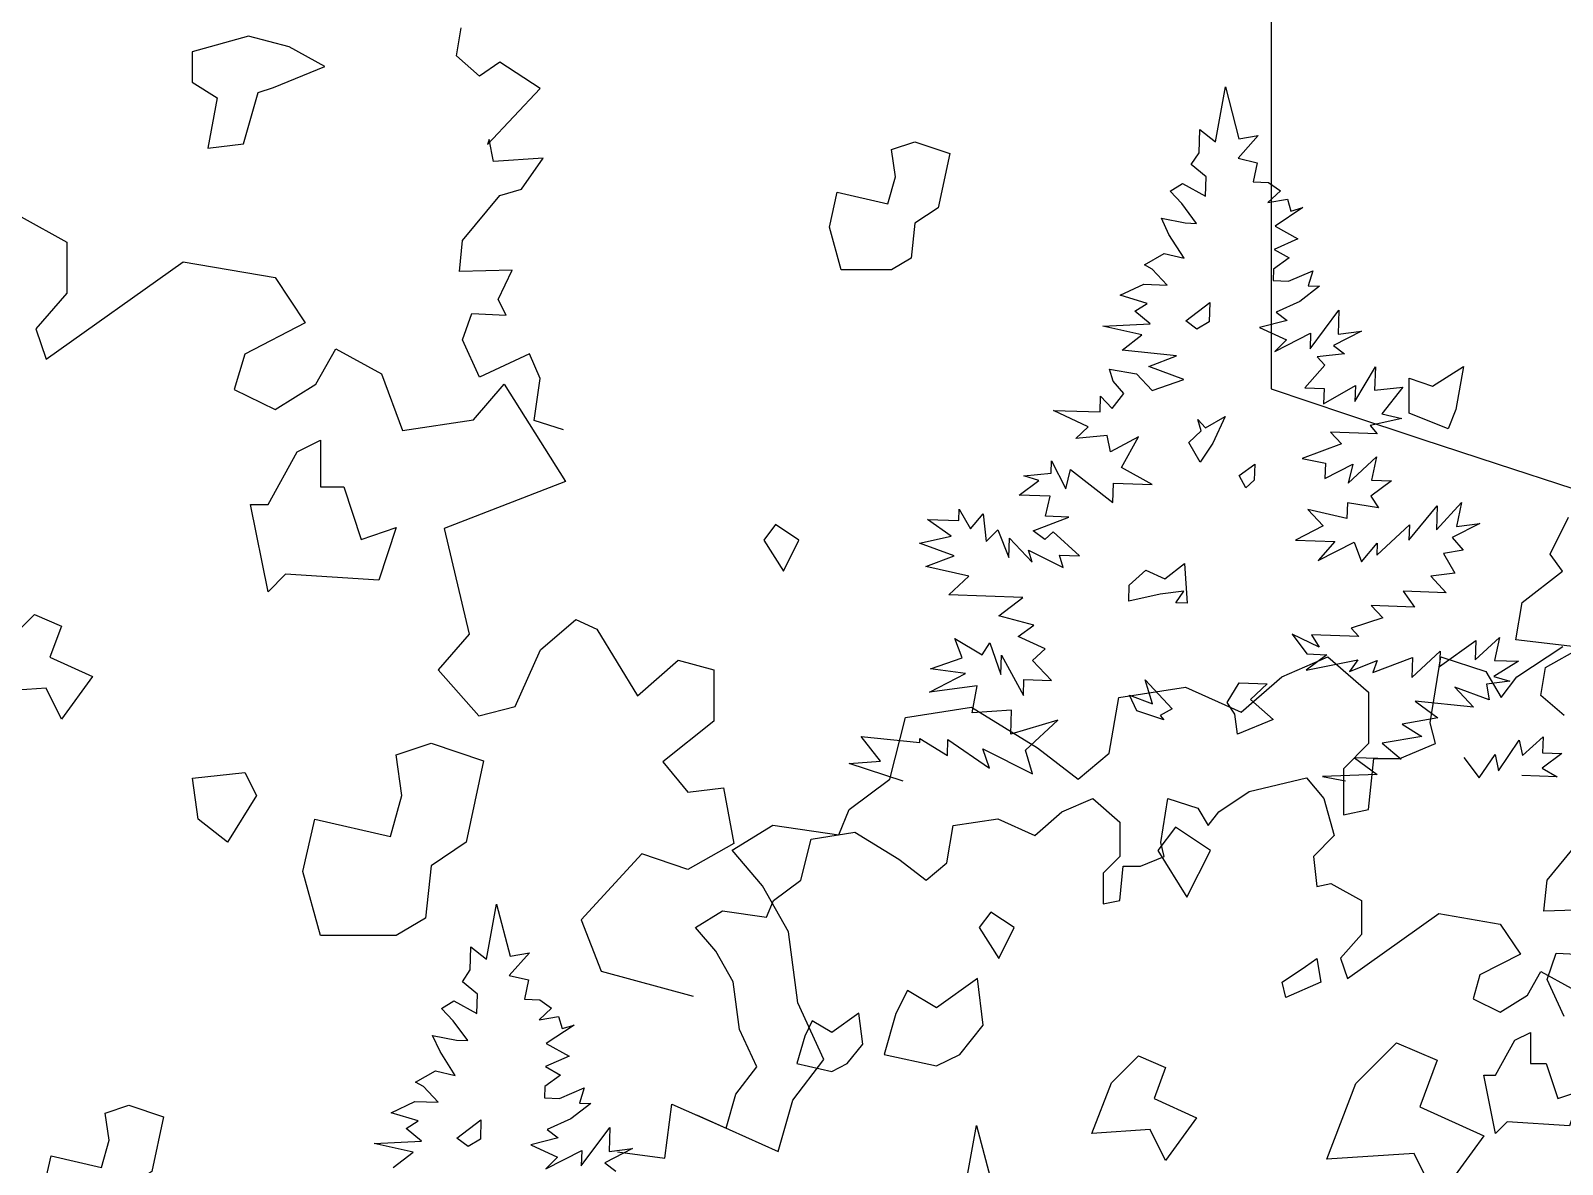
# Model space of a CAD drawing. Header units: inches. Extents: x -11 to 128, y 7 to 56.
# Drawn here: x 31.2518 to 31.7193, y 23.0484 to 23.3944 of the extents above; entities that cross this region are included whole.
import ezdxf

# ---------------------------------------------------------------- set-up
doc = ezdxf.new("R2010")
doc.units = ezdxf.units.IN
doc.header["$MEASUREMENT"] = 0
doc.layers.add('CAY', color=94, linetype='Continuous')
doc.layers.add('CAY-3', color=61, linetype='Continuous')
picture_1 = doc.add_image_def('image1.jpg', size_in_pixel=(1680, 1093))

# ---------------------------------------------------------------- blocks, each defined once
blk = doc.blocks.new('A$C76451831')
at = {"layer": 'CAY'}
for p, q in [((2471.8, 2031.9), (2478.5, 2069.3)), ((2478.5, 2069.3), (2487.7, 2034.1)), ((1448.6, 1909.2), (1479.9, 1929.8)), ((1288.9, 1909.2), (1320.1, 1922.7)), ((1320.1, 1922.7), (1347.8, 1898.6)), ((1389.7, 1877.9), (1396.8, 1922.7)), ((1396.8, 1922.7), (1427.4, 1912.7)), ((1261.1, 1885), (1288.9, 1909.2)), ((1427.4, 1912.7), (1438, 1895)), ((1438, 1895), (1448.6, 1909.2)), ((1178, 1895), (1223.4, 1902.1)), ((1223.4, 1902.1), (1261.1, 1885)), ((1347.8, 1898.6), (1347.8, 1863.8)), ((1033, 1881.5), (1077.8, 1888.5)), ((1077.8, 1888.5), (1122.6, 1860.8)), ((1171.5, 1857.3), (1178, 1895)), ((1022.3, 1839.6), (1033, 1881.5)), ((1393.2, 1863.8), (1389.7, 1877.9)), ((1122.6, 1860.8), (1150.3, 1839.6)), ((1150.3, 1839.6), (1171.5, 1857.3)), ((1347.8, 1863.8), (1330.7, 1846.6)), ((1347.8, 1818.9), (1351.4, 1853.7)), ((1351.4, 1853.7), (1369, 1853.7)), ((1369, 1853.7), (1393.2, 1863.8)), ((1330.7, 1846.6), (1330.7, 1815.4)), ((994.6, 1818.9), (1022.3, 1839.6)), ((987.6, 1801.8), (994.6, 1818.9)), ((1330.7, 1815.4), (1347.8, 1818.9)), ((915, 1791.2), (942.7, 1808.3)), ((942.7, 1808.3), (987.6, 1801.8)), ((935.7, 1767), (915, 1791.2)), ((953.4, 1735.8), (935.7, 1767)), ((4659.2, 1730), (4666, 1767.4)), ((4666, 1767.4), (4675.2, 1732.1)), ((959.8, 1687.4), (953.4, 1735.8)), ((4648.1, 1722.6), (4648.6, 1738.5)), ((4648.6, 1738.5), (4659.2, 1730)), ((4688.4, 1734.4), (4674.7, 1719)), ((4675.2, 1732.1), (4688.4, 1734.4)), ((4642.8, 1714.7), (4648.1, 1722.6)), ((4674.7, 1719), (4687.7, 1715.8)), ((4653, 1706.2), (4642.8, 1714.7)), ((4687.7, 1715.8), (4685, 1702.8)), ((4628.6, 1696.6), (4636.9, 1701.7)), ((4636.9, 1701.7), (4652.5, 1693)), ((4652.5, 1693), (4653, 1706.2)), ((4685, 1702.8), (4695.4, 1702.4)), ((4695.4, 1702.4), (4703.4, 1696.7)), ((977.5, 1649), (959.8, 1687.4)), ((4636.5, 1688.1), (4628.6, 1696.6)), ((4646.4, 1674.6), (4636.5, 1688.1)), ((4703.4, 1696.7), (4694.9, 1688.8)), ((4694.9, 1688.8), (4708.2, 1691.1)), ((4708.2, 1691.1), (4710.6, 1682.8)), ((3847.2, 1679), (3878.4, 1661.9)), ((4627.6, 1667.1), (4622.5, 1678.2)), ((4622.5, 1678.2), (4638.7, 1674.9)), ((4718.8, 1685.3), (4699.8, 1672.8)), ((4710.6, 1682.8), (4718.8, 1685.3)), ((4637.9, 1650.9), (4627.6, 1667.1)), ((4638.7, 1674.9), (4646.4, 1674.6)), ((4699.8, 1672.8), (4715.4, 1664.1)), ((3878.4, 1661.9), (3878.4, 1627.1)), ((4715.4, 1664.1), (4699.3, 1656.9)), ((4699.3, 1656.9), (4709.5, 1651.1)), ((956.3, 1621.3), (977.5, 1649)), ((3864.3, 1582.3), (3957.4, 1648.4)), ((3957.4, 1648.4), (4019.9, 1637.7)), ((4611, 1646.4), (4624.4, 1654.1)), ((4616.3, 1643.5), (4611, 1646.4)), ((4624.4, 1654.1), (4637.9, 1650.9)), ((4709.5, 1651.1), (4698.8, 1643.4)), ((4019.9, 1637.7), (4040.5, 1607.1)), ((4626.4, 1632.7), (4616.3, 1643.5)), ((4698.8, 1643.4), (4698.5, 1635.7)), ((4698.5, 1635.7), (4708.9, 1635.3)), ((4708.9, 1635.3), (4725.5, 1642.4)), ((4725.5, 1642.4), (4722.4, 1632.1)), ((3878.4, 1627.1), (3857.2, 1602.9)), ((4594.4, 1625.7), (4610.5, 1633.3)), ((4612.8, 1620.1), (4594.4, 1625.7)), ((4610.5, 1633.3), (4626.4, 1632.7)), ((4730.1, 1631.8), (4716.6, 1621.4)), ((4722.4, 1632.1), (4730.1, 1631.8)), ((946.3, 1586.5), (956.3, 1621.3)), ((4604.5, 1614.9), (4612.8, 1620.1)), ((4615, 1606.4), (4604.5, 1614.9)), ((4716.6, 1621.4), (4700.5, 1614.3)), ((4700.5, 1614.3), (4708, 1608.6)), ((4723.6, 1589.4), (4743.1, 1615.5)), ((4743.1, 1615.5), (4742.6, 1599.2)), ((890.9, 1611.3), (946.3, 1586.5)), ((4040.5, 1607.1), (3999.3, 1585.8)), ((4582.8, 1604.8), (4615, 1606.4)), ((4609.3, 1598.9), (4582.8, 1604.8)), ((4708, 1608.6), (4689.3, 1603.8)), ((4689.3, 1603.8), (4707.5, 1595.4)), ((3857.2, 1602.9), (3864.3, 1582.3)), ((4595.8, 1588.5), (4609.3, 1598.9)), ((4699.6, 1587.6), (4724, 1599.9)), ((4707.5, 1595.4), (4699.6, 1587.6)), ((4724, 1599.9), (4723.6, 1589.4)), ((4758.5, 1601.4), (4739.6, 1591.6)), ((4742.6, 1599.2), (4758.5, 1601.4)), ((3999.3, 1585.8), (3992.2, 1561.6)), ((4047.6, 1565.2), (4061.2, 1589.4)), ((4061.2, 1589.4), (4092.4, 1572.3)), ((4632.8, 1584.5), (4595.8, 1588.5)), ((4614, 1577.4), (4632.8, 1584.5)), ((4747.1, 1585.9), (4728.4, 1583.8)), ((4728.4, 1583.8), (4733.7, 1578.2)), ((4739.6, 1591.6), (4747.1, 1585.9)), ((4587.2, 1575.6), (4605.7, 1572.3)), ((4589.7, 1567.4), (4587.2, 1575.6)), ((4637.7, 1568.4), (4614, 1577.4)), ((4733.7, 1578.2), (4720, 1562.8)), ((4754.1, 1553.5), (4768.1, 1577)), ((4768.1, 1577), (4767.5, 1561.2)), ((4019.9, 1548.1), (4047.6, 1565.2)), ((4092.4, 1572.3), (4106.6, 1533.9)), ((4154.9, 1541), (4175.6, 1565.2)), ((4175.6, 1565.2), (4217.4, 1499.1)), ((4597.1, 1559), (4589.7, 1567.4)), ((4605.7, 1572.3), (4616.2, 1561)), ((4616.2, 1561), (4637.7, 1568.4)), ((4720, 1562.8), (4733.1, 1562.4)), ((4732.8, 1552), (4754.5, 1564.3)), ((4733.1, 1562.4), (4732.8, 1552)), ((4754.5, 1564.3), (4754.1, 1553.5)), ((4767.5, 1561.2), (4786.6, 1563.2)), ((4786.6, 1563.2), (4772.4, 1545.1)), ((3992.2, 1561.6), (4019.9, 1548.1)), ((4580.8, 1546.4), (4581.1, 1557.2)), ((4581.1, 1557.2), (4589, 1548.8)), ((4589, 1548.8), (4597.1, 1559)), ((4572.7, 1536.2), (4549.1, 1547.5)), ((4549.1, 1547.5), (4580.8, 1546.4)), ((4785.9, 1541.9), (4764.4, 1537.2)), ((4772.4, 1545.1), (4785.9, 1541.9)), ((4106.6, 1533.9), (4154.9, 1541)), ((4564.3, 1528.4), (4572.7, 1536.2)), ((4769.2, 1531.6), (4737.5, 1532.7)), ((4737.5, 1532.7), (4745, 1524.8)), ((4764.4, 1537.2), (4769.2, 1531.6)), ((4585.6, 1530.3), (4564.3, 1528.4)), ((4588, 1519.4), (4585.6, 1530.3)), ((4606.9, 1529.6), (4588, 1519.4)), ((4595.3, 1508.7), (4606.9, 1529.6)), ((4745, 1524.8), (4718.3, 1514.8)), ((4547.6, 1504.9), (4547.9, 1513.1)), ((4547.9, 1513.1), (4557.6, 1494.1)), ((4718.3, 1514.8), (4734.1, 1511.6)), ((4734.1, 1511.6), (4733.7, 1501.1)), ((4733.7, 1501.1), (4752.6, 1510.9)), ((4749.5, 1497.9), (4768.7, 1515.8)), ((4752.6, 1510.9), (4749.5, 1497.9)), ((4768.7, 1515.8), (4765.4, 1500)), ((4525.8, 1489.8), (4539.3, 1499.8)), ((4528.9, 1502.9), (4547.6, 1504.9)), ((4539.3, 1499.8), (4528.9, 1502.9)), ((4557.6, 1494.1), (4560.8, 1507.2)), ((4560.8, 1507.2), (4589.5, 1484.9)), ((4616.2, 1497.1), (4595.3, 1508.7)), ((4765.4, 1500), (4779, 1499.6)), ((4217.4, 1499.1), (4134.9, 1467.3)), ((4547, 1489.1), (4525.8, 1489.8)), ((4589.5, 1484.9), (4589.9, 1498)), ((4589.9, 1498), (4616.2, 1497.1)), ((4779, 1499.6), (4765, 1489.2)), ((4484.8, 1472.7), (4485.1, 1480.4)), ((4485.1, 1480.4), (4492.8, 1466.9)), ((4543.8, 1475.6), (4547, 1489.1)), ((4722.1, 1480.2), (4732.6, 1469)), ((4748.6, 1473.9), (4722.1, 1480.2)), ((4749, 1484.7), (4748.6, 1473.9)), ((4770.2, 1481.3), (4749, 1484.7)), ((4765, 1489.2), (4770.2, 1481.3)), ((4790.7, 1459.3), (4810.1, 1482.6)), ((4809.5, 1466.3), (4826.5, 1484.8)), ((4810.1, 1482.6), (4809.5, 1466.3)), ((4826.5, 1484.8), (4823.2, 1468.6)), ((4463.6, 1473.4), (4484.8, 1472.7)), ((4479.5, 1462), (4463.6, 1473.4)), ((4492.8, 1466.9), (4501.3, 1477.1)), ((4501.3, 1477.1), (4503.4, 1458.4)), ((4535.3, 1465.5), (4559.7, 1475)), ((4559.7, 1475), (4543.8, 1475.6)), ((4732.6, 1469), (4713.7, 1459.2)), ((4769, 1449.1), (4791.1, 1469.7)), ((4791.1, 1469.7), (4790.7, 1459.3)), ((4839.1, 1470.7), (4820.2, 1461)), ((4823.2, 1468.6), (4839.1, 1470.7)), ((4134.9, 1467.3), (4152, 1395.3)), ((4458, 1457.3), (4479.5, 1462)), ((4503.4, 1458.4), (4511.4, 1466.3)), ((4511.4, 1466.3), (4518.8, 1447.4)), ((4518.8, 1447.4), (4519.3, 1460.6)), ((4519.3, 1460.6), (4534.6, 1444.2)), ((4543.3, 1459.7), (4535.3, 1465.5)), ((4548.9, 1465), (4543.3, 1459.7)), ((4566.9, 1448.5), (4548.9, 1465)), ((4713.7, 1459.2), (4740.4, 1458.3)), ((4740.4, 1458.3), (4729, 1445.5)), ((4820.2, 1461), (4827.6, 1452.5)), ((4481.7, 1448.7), (4458, 1457.3)), ((4462.4, 1441.3), (4481.7, 1448.7)), ((4534.6, 1444.2), (4532.2, 1452.4)), ((4532.2, 1452.4), (4555.8, 1440.7)), ((4555.8, 1440.7), (4553.3, 1449)), ((4553.3, 1449), (4566.9, 1448.5)), ((4729, 1445.5), (4753.5, 1457.8)), ((4753.5, 1457.8), (4758.5, 1444.5)), ((4758.5, 1444.5), (4769.3, 1457.3)), ((4769.3, 1457.3), (4769, 1449.1)), ((4827.6, 1452.5), (4814.4, 1450.3)), ((4814.4, 1450.3), (4822.1, 1436.9)), ((4491.7, 1434.8), (4462.4, 1441.3)), ((4478.1, 1422.1), (4491.7, 1434.8)), ((4822.1, 1436.9), (4805.7, 1434.7)), ((4805.7, 1434.7), (4816.2, 1423.5)), ((4528.3, 1420.4), (4478.1, 1422.1)), ((4512, 1407.8), (4528.3, 1420.4)), ((4786.8, 1424.5), (4794.5, 1413.8)), ((4816.2, 1423.5), (4786.8, 1424.5)), ((4535.8, 1401.5), (4512, 1407.8)), ((4773, 1406.4), (4751.5, 1399.4)), ((4794.5, 1413.8), (4765.1, 1414.8)), ((4765.1, 1414.8), (4773, 1406.4)), ((4200.3, 1384.7), (4224.5, 1405.3)), ((4224.5, 1405.3), (4238.7, 1398.8)), ((4238.7, 1398.8), (4266.4, 1353.4)), ((4525.1, 1393.7), (4535.8, 1401.5)), ((4751.5, 1399.4), (4756.7, 1393.8)), ((4152, 1395.3), (4130.8, 1371.1)), ((4487, 1379.2), (4482, 1392.5)), ((4482, 1392.5), (4500.7, 1381.4)), ((4500.7, 1381.4), (4505.9, 1389.4)), ((4505.9, 1389.4), (4513.4, 1367.9)), ((4543.4, 1385.4), (4525.1, 1393.7)), ((4535, 1377.5), (4543.4, 1385.4)), ((4711.4, 1395.4), (4721.4, 1381.9)), ((4729.7, 1386.6), (4711.4, 1395.4)), ((4724.6, 1394.9), (4729.7, 1386.6)), ((4756.7, 1393.8), (4724.6, 1394.9)), ((4811.7, 1373.3), (4836.3, 1391)), ((4835.9, 1377.9), (4852.3, 1393.2)), ((4836.3, 1391), (4835.9, 1377.9)), ((4852.3, 1393.2), (4849, 1377.4)), ((4183.2, 1346.3), (4200.3, 1384.7)), ((4266.4, 1353.4), (4294.1, 1377.6)), ((4294.1, 1377.6), (4318.3, 1371.1)), ((4465.5, 1371.8), (4487, 1379.2)), ((4513.4, 1367.9), (4513.8, 1381)), ((4513.8, 1381), (4528.7, 1353.7)), ((4547.7, 1363.9), (4535, 1377.5)), ((4735, 1381.4), (4721, 1371)), ((4721, 1371), (4756.1, 1378)), ((4721.4, 1381.9), (4735, 1381.4)), ((4756.1, 1378), (4750.4, 1370)), ((4750.4, 1370), (4769.3, 1377.5)), ((4766.3, 1369.4), (4793.3, 1379.4)), ((4769.3, 1377.5), (4766.3, 1369.4)), ((4792.9, 1365.8), (4812.1, 1383.7)), ((4793.3, 1379.4), (4792.9, 1365.8)), ((4812.1, 1383.7), (4811.7, 1373.3)), ((4865.3, 1376.9), (4848.6, 1366.6)), ((4849, 1377.4), (4865.3, 1376.9)), ((4130.8, 1371.1), (4158.5, 1339.9)), ((4318.3, 1371.1), (4318.3, 1336.3)), ((4464.9, 1355.9), (4489.4, 1368.7)), ((4489.4, 1368.7), (4465.5, 1371.8)), ((4528.7, 1353.7), (4529.1, 1364.6)), ((4529.1, 1364.6), (4547.7, 1363.9)), ((4848.6, 1366.6), (4859.4, 1363.5)), ((4497.2, 1360.3), (4464.9, 1355.9)), ((4493.9, 1341.8), (4497.2, 1360.3)), ((4822.1, 1359.3), (4834.8, 1345.7)), ((4845.4, 1350.8), (4822.1, 1359.3)), ((4859.4, 1363.5), (4843.5, 1361.3)), ((4843.5, 1361.3), (4845.4, 1350.8)), ((4158.5, 1339.9), (4183.2, 1346.3)), ((4520.7, 1343.6), (4493.9, 1341.8)), ((4520.1, 1327.3), (4520.7, 1343.6)), ((4834.8, 1345.7), (4795, 1349.9)), ((4795, 1349.9), (4810.5, 1338.4)), ((4318.3, 1336.3), (4283.5, 1308.6)), ((4552.2, 1337), (4520.1, 1327.3)), ((4530.1, 1316.5), (4552.2, 1337)), ((4810.5, 1338.4), (4786.3, 1334.3)), ((4786.3, 1334.3), (4799.6, 1325.7)), ((4431.5, 1309.1), (4418.5, 1325.8)), ((4418.5, 1325.8), (4458.3, 1321.7)), ((4458.3, 1321.7), (4458.4, 1324.4)), ((4458.4, 1324.4), (4477, 1312.9)), ((4477, 1312.9), (4477.4, 1323.8)), ((4477.4, 1323.8), (4505.7, 1304.2)), ((4799.6, 1325.7), (4772.7, 1321.2)), ((4851.8, 1302.5), (4865.7, 1323.4)), ((4865.7, 1323.4), (4868.1, 1312.9)), ((4868.1, 1312.9), (4882.1, 1325.5)), ((4882.1, 1325.5), (4881.7, 1314.6)), ((4501.2, 1317.5), (4535, 1300.5)), ((4505.7, 1304.2), (4501.2, 1317.5)), ((4535, 1300.5), (4530.1, 1316.5)), ((4772.7, 1321.2), (4785.5, 1310.3)), ((4838.5, 1297.6), (4849.5, 1313.5)), ((4849.5, 1313.5), (4851.8, 1302.5)), ((4894.8, 1314.2), (4881.4, 1304.2)), ((4881.7, 1314.6), (4894.8, 1314.2)), ((4283.5, 1308.6), (4300.6, 1287.9)), ((4410.2, 1307.5), (4431.5, 1309.1)), ((4446.9, 1295.4), (4410.2, 1307.5)), ((4753.8, 1311.4), (4769.3, 1300)), ((4785.5, 1310.3), (4753.8, 1311.4)), ((4828.1, 1311.5), (4838.5, 1297.6)), ((4881.4, 1304.2), (4891.6, 1298.4)), ((4682.3, 1288.4), (4721.2, 1297.8)), ((4721.2, 1297.8), (4733, 1283.7)), ((4769.3, 1300), (4732.1, 1298.6)), ((4732.1, 1298.6), (4747.8, 1295.7)), ((4891.6, 1298.4), (4867.6, 1299.3)), ((4300.6, 1287.9), (4324.7, 1290.9)), ((4324.7, 1290.9), (4331.8, 1253.1)), ((4554.9, 1274.6), (4575.8, 1283.7)), ((4575.8, 1283.7), (4594.3, 1267.5)), ((4622.2, 1253.8), (4626.9, 1283.7)), ((4626.9, 1283.7), (4647.3, 1277)), ((4661.5, 1274.6), (4682.3, 1288.4)), ((4733, 1283.7), (4740.1, 1258.5)), ((4536.5, 1258.5), (4554.9, 1274.6)), ((4647.3, 1277), (4654.4, 1265.2)), ((4654.4, 1265.2), (4661.5, 1274.6)), ((4384.3, 1256.1), (4414.2, 1260.8)), ((4414.2, 1260.8), (4444.1, 1242.4)), ((4476.7, 1240), (4481, 1265.2)), ((4481, 1265.2), (4511.3, 1269.9)), ((4511.3, 1269.9), (4536.5, 1258.5)), ((4594.3, 1267.5), (4594.3, 1244.3)), ((4331.8, 1253.1), (4300.6, 1235.4)), ((4377.3, 1228.2), (4384.3, 1256.1)), ((4624.5, 1244.3), (4622.2, 1253.8)), ((4740.1, 1258.5), (4725.9, 1244.3)), ((4269.3, 1246.1), (4228, 1201.2)), ((4300.6, 1235.4), (4269.3, 1246.1)), ((4444.1, 1242.4), (4462.6, 1228.2)), ((4462.6, 1228.2), (4476.7, 1240)), ((4594.3, 1244.3), (4582.9, 1232.9)), ((4608.4, 1237.6), (4624.5, 1244.3)), ((4725.9, 1244.3), (4728.3, 1223.9)), ((4582.9, 1232.9), (4582.9, 1212.1)), ((4594.3, 1214.4), (4596.6, 1237.6)), ((4596.6, 1237.6), (4608.4, 1237.6)), ((4358.8, 1214.4), (4377.3, 1228.2)), ((4728.3, 1223.9), (4737.7, 1225.8)), ((4737.7, 1225.8), (4758.6, 1214.4)), ((4354.1, 1203), (4358.8, 1214.4)), ((4582.9, 1212.1), (4594.3, 1214.4)), ((4758.6, 1214.4), (4758.6, 1191.2)), ((4228, 1201.2), (4241.6, 1166.4)), ((4305.7, 1196), (4324.2, 1207.4)), ((4324.2, 1207.4), (4354.1, 1203)), ((4749.1, 1161.4), (4811.2, 1205.4)), ((4811.2, 1205.4), (4852.9, 1198.3)), ((4852.9, 1198.3), (4866.7, 1177.9)), ((4319.5, 1179.8), (4305.7, 1196)), ((4758.6, 1191.2), (4744.4, 1175.1)), ((4331.3, 1159), (4319.5, 1179.8)), ((4866.7, 1177.9), (4839.1, 1163.7)), ((4241.6, 1166.4), (4304.1, 1149.3)), ((4744.4, 1175.1), (4749.1, 1161.4)), ((4335.6, 1126.7), (4331.3, 1159)), ((4839.1, 1163.7), (4834.4, 1147.6)), ((4871.4, 1149.9), (4880.4, 1166.1)), ((4880.4, 1166.1), (4901.2, 1154.7)), ((4834.4, 1147.6), (4852.9, 1138.5)), ((4852.9, 1138.5), (4871.4, 1149.9)), ((4347.4, 1101.2), (4335.6, 1126.7)), ((4333.2, 1082.7), (4347.4, 1101.2)), ((4284.9, 1039.1), (4289.6, 1076)), ((4289.6, 1076), (4326.6, 1059.5)), ((4326.6, 1059.5), (4333.2, 1082.7)), ((4252.7, 1043.4), (4284.9, 1039.1))]:
    blk.add_line(p, q, dxfattribs=at)
for points in [[(4216, 1534.3), (4196, 1540.6), (4200.2, 1569.1), (4192.8, 1586), (4159, 1570.1), (4147.4, 1595.5), (4153.8, 1613.4), (4177, 1612.3), (4171.7, 1622.9), (4181.2, 1642.9), (4145.3, 1641.9), (4147.4, 1663), (4172.8, 1693.5), (4187.5, 1697.8), (4202.3, 1718.9), (4168.5, 1716.7), (4165.4, 1731.5), (4164.3, 1728.3), (4200.2, 1766.3), (4172.8, 1784.2), (4159, 1774.7), (4143.2, 1788.5), (4146.4, 1807.4)], [(4896.3, 1135.4), (4884.7, 1160.7), (4891, 1178.6), (4914.2, 1177.5)], [(4918.4, 1208.1), (4882.5, 1207.1), (4884.7, 1228.2), (4910, 1258.8)], [(4896.3, 1340), (4880.4, 1353.7), (4883.6, 1372.7), (4907.9, 1386.4), (4863.6, 1391.6), (4867.8, 1417), (4895.2, 1438.1), (4886.8, 1449.7), (4899.4, 1475)], [(4680, 1494.9), (4675.3, 1503.2), (4686, 1511), (4685.6, 1500.1), (4680, 1494.9)], [(4100.3, 1032.9), (4113.8, 1043.3), (4087.3, 1049.2), (4119.5, 1050.8), (4109, 1059.4), (4117.3, 1064.5), (4098.9, 1070.1), (4115, 1077.7), (4130.9, 1077.2), (4120.8, 1088), (4115.5, 1090.9), (4128.9, 1098.6), (4142.4, 1095.4), (4132.1, 1111.6), (4127, 1122.6), (4143.2, 1119.4), (4150.9, 1119.1), (4141, 1132.6), (4133.1, 1141), (4141.4, 1146.2), (4157, 1137.5), (4157.5, 1150.6), (4147.3, 1159.1), (4152.6, 1167.1), (4153.1, 1182.9), (4163.7, 1174.4), (4170.5, 1211.8), (4179.7, 1176.6), (4192.9, 1178.8), (4179.2, 1163.4), (4192.2, 1160.3), (4189.5, 1147.2), (4199.9, 1146.8), (4207.9, 1141.1), (4199.4, 1133.3), (4212.7, 1135.5), (4215.1, 1127.3), (4223.3, 1129.7), (4204.3, 1117.2), (4219.9, 1108.5), (4203.8, 1101.4), (4214, 1095.6), (4203.3, 1087.8), (4203, 1080.1), (4213.4, 1079.7), (4230, 1086.9), (4226.9, 1076.5), (4234.6, 1076.3), (4221.1, 1065.9), (4205, 1058.7), (4212.5, 1053), (4193.8, 1048.2), (4212, 1039.9), (4204.1, 1032), (4228.5, 1044.3), (4228.1, 1033.9), (4247.6, 1060), (4247.1, 1043.7), (4263, 1045.8), (4244.1, 1036.1), (4251.6, 1030.3)]]:
    blk.add_lwpolyline(points, dxfattribs=at)
for points in [[(1240.2, 1791.1), (1216.4, 1806.9), (1204.5, 1791.1), (1224.3, 1759.4)], [(4396.9, 1672), (4402.2, 1695.8), (4436.5, 1687.9), (4441.8, 1706.3), (4439.1, 1724.8), (4455, 1730.1), (4478.7, 1722.2), (4470.8, 1685.2), (4455, 1674.7), (4452.3, 1650.9), (4439.1, 1643), (4404.8, 1643)], [(1085.8, 1672.3), (1081.8, 1704), (1054.1, 1684.2), (1034.3, 1696), (1026.4, 1680.2), (1018.5, 1652.5), (1054.1, 1644.6), (1069.9, 1652.5)], [(1339.1, 1632.7), (1366.8, 1660.4), (1394.5, 1648.5), (1382.7, 1616.8), (1426.2, 1597), (1394.5, 1553.5), (1378.7, 1585.2), (1319.3, 1581.2)], [(4639.1, 1608.3), (4655.4, 1620.8), (4655, 1607.7), (4646.6, 1602.6)], [(4791, 1545.5), (4791, 1569.3), (4806.8, 1564), (4827.9, 1577.2), (4822.7, 1548.1), (4817.4, 1534.9)], [(4641.2, 1525.7), (4649.6, 1533.5), (4647.2, 1541.3), (4652.4, 1535.7), (4665.8, 1543.4), (4657.5, 1525.1), (4648.9, 1512.3)], [(4035, 1519.2), (4050.8, 1527.2), (4050.8, 1495.5), (4066.6, 1495.5), (4078.5, 1459.8), (4102.3, 1467.8), (4090.4, 1432.1), (4027.1, 1436.1), (4015.2, 1424.2), (4003.3, 1483.6), (4015.2, 1483.6)], [(4376, 1459.3), (4360.2, 1469.9), (4352.3, 1459.3), (4365.5, 1438.2)], [(4640.1, 1416.5), (4632.4, 1416.7), (4637.7, 1424.7), (4621.8, 1422.5), (4600.3, 1417.9), (4600.7, 1428.7), (4611.9, 1438.8), (4624.8, 1432.9), (4638.3, 1443.3)], [(3837.8, 1390.3), (3856.3, 1408.8), (3874.8, 1400.9), (3866.9, 1379.8), (3895.9, 1366.6), (3874.8, 1337.5), (3864.2, 1358.6), (3824.6, 1356)], [(4624.2, 1337.2), (4605.8, 1343.3), (4600.8, 1353.9), (4616.4, 1347.9), (4611.6, 1364.4), (4629.9, 1344.7), (4621.6, 1340)], [(4672.4, 1341), (4667.2, 1348.9), (4675.4, 1362.2), (4694.4, 1361.5), (4683.1, 1351), (4698.5, 1337.4), (4674.2, 1327.3)], [(4038.9, 1234.1), (4046.9, 1269.7), (4098.3, 1257.8), (4106.2, 1285.6), (4102.3, 1313.3), (4126, 1321.2), (4161.7, 1309.3), (4149.8, 1253.9), (4126, 1238), (4122.1, 1202.4), (4102.3, 1190.5), (4050.8, 1190.5)], [(3967.7, 1269.7), (3963.7, 1297.4), (3999.3, 1301.4), (4007.3, 1285.6), (3987.5, 1253.9)], [(4522.5, 1195.9), (4506.6, 1206.4), (4498.7, 1195.9), (4511.9, 1174.8)], [(4720.4, 1169.5), (4728.3, 1174.8), (4731, 1158.9), (4707.2, 1148.4), (4704.6, 1158.9)], [(4419.5, 1116.7), (4416.9, 1137.8), (4398.4, 1124.6), (4385.2, 1132.5), (4380, 1122), (4374.7, 1103.5), (4398.4, 1098.2), (4409, 1103.5)], [(4862.9, 1119.3), (4873.5, 1124.6), (4873.5, 1103.5), (4884.1, 1103.5), (4892, 1079.7), (4907.8, 1085), (4899.9, 1061.2), (4857.7, 1063.9), (4849.7, 1055.9), (4841.8, 1095.6), (4849.7, 1095.6)], [(4588.5, 1090.3), (4606.9, 1108.8), (4625.4, 1100.8), (4617.5, 1079.7), (4646.5, 1066.5), (4625.4, 1037.5), (4614.9, 1058.6), (4575.3, 1055.9)], [(3862.3, 1017), (3867.6, 1040.8), (3901.9, 1032.9), (3907.2, 1051.4), (3904.5, 1069.8), (3920.4, 1075.1), (3944.1, 1067.2), (3936.2, 1030.2), (3920.4, 1019.7), (3917.7, 995.9), (3904.5, 988), (3870.2, 988)], [(4143.6, 1052.7), (4159.9, 1065.3), (4159.5, 1052.2), (4151.1, 1047)]]:
    blk.add_lwpolyline(points, close=True, dxfattribs=at)
at = {"layer": 'CAY-3'}
blk.add_lwpolyline([(6125.5, 244), (6097.8, 251.1), (6059.5, 240.5), (6059.5, 219.9), (6076.6, 209.2), (6070.1, 175), (6094.3, 178), (6104.3, 212.8), (6114.9, 216.3), (6149.7, 230.5)], close=True, dxfattribs=at)

msp = doc.modelspace()

# ---------------------------------------------------------------- linework, layer by layer
msp.add_line((31.63044, 24.11828), (31.63044, 23.28506))
msp.add_arc((33.915, 30.05035), 7.14061, 251.340801, 300.388716)

# ---------------------------------------------------------------- block references
at = {"layer": 'CAY', "xscale": 0.0004489089019145984, "yscale": 0.0004489089019145984, "zscale": 0.0004489089019145984}
for p in [(28.58095, 23.27991), (29.52183, 22.5838), (31.05513, 22.34016), (30.42787, 22.13133)]:
    msp.add_blockref('A$C76451831', p, dxfattribs=at)

# ---------------------------------------------------------------- pictures from other files: only their frames are drawn
image = msp.add_image(picture_1, insert=(12.49661, 7.37723), size_in_units=(74.4025, 48.40591))
image.dxf.flags = 6

doc.saveas('drawing.dxf')
